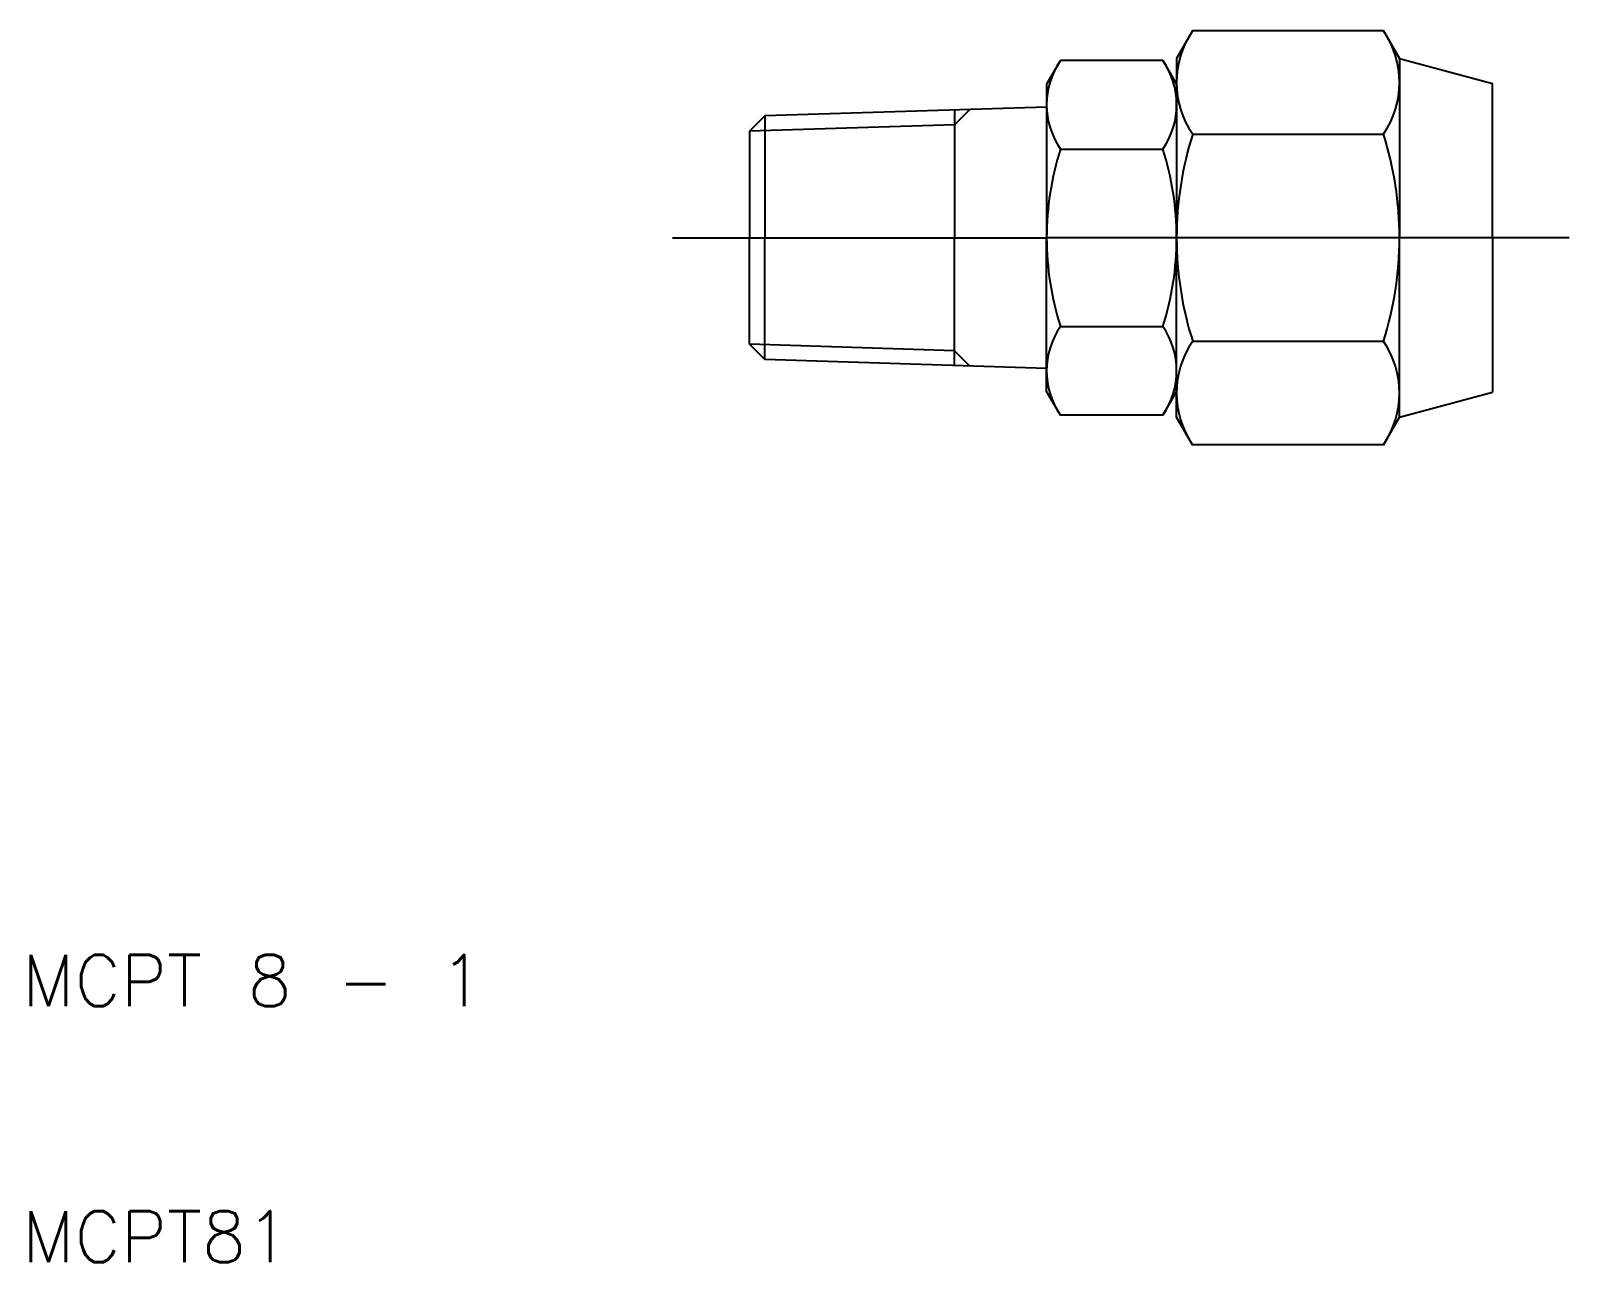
# Model space of a CAD drawing. Extents: x 10.3 to 70.4, y 10 to 58.1.
import ezdxf

# ---------------------------------------------------------------- set-up
doc = ezdxf.new("R2010")
doc.units = 0
doc.linetypes.add('CENTER', pattern=[50.8, 31.75, -6.35, 6.35, -6.35])
doc.layers.get('0').update_dxf_attribs({"linetype": 'CONTINUOUS'})
doc.layers.add('CENTER', color=1, linetype='CENTER')
doc.styles.get("Standard").update_dxf_attribs({"font": 'txt.shx'})

msp = doc.modelspace()

# ---------------------------------------------------------------- linework, layer by layer
for p, q in [((55.7, 58.083), (55.075, 57)), ((63.15, 58.083), (55.7, 58.083)), ((63.15, 58.083), (63.775, 57)), ((50.536, 56.928), (50, 56)), ((54.539, 56.928), (50.536, 56.928)), ((54.539, 56.928), (55.075, 56)), ((55.075, 57), (55.075, 56)), ((63.775, 57), (63.775, 50)), ((63.775, 57), (67.4, 56.029)), ((50, 56), (50, 50)), ((55.075, 56), (55.075, 50)), ((67.4, 50), (67.4, 56.029)), ((39, 54.759), (38.4, 54.159)), ((50, 55.102), (39, 54.759)), ((39, 54.759), (39, 50)), ((46.4, 54.99), (46.4, 50)), ((38.4, 54.159), (38.4, 50)), ((50.536, 53.464), (54.539, 53.464)), ((55.7, 54.041), (63.15, 54.041)), ((38.4, 45.841), (38.4, 50)), ((39, 45.241), (39, 50)), ((46.4, 45.01), (46.4, 50)), ((50, 44), (50, 50)), ((55.075, 44), (55.075, 50)), ((63.775, 43), (63.775, 50)), ((67.4, 50), (67.4, 43.971)), ((50.536, 46.536), (54.539, 46.536)), ((39, 45.241), (38.4, 45.841)), ((55.7, 45.959), (63.15, 45.959)), ((50, 44.898), (39, 45.241)), ((50.536, 43.072), (50, 44)), ((54.539, 43.072), (55.075, 44)), ((55.075, 43), (55.075, 44)), ((63.775, 43), (67.4, 43.971)), ((54.539, 43.072), (50.536, 43.072)), ((55.7, 41.917), (55.075, 43)), ((63.15, 41.917), (63.775, 43)), ((63.15, 41.917), (55.7, 41.917))]:
    msp.add_line(p, q)
at = {"color": 3}
for p, q in [((47, 55.009), (46.4, 54.409)), ((46.4, 54.409), (38.4, 54.159)), ((46.4, 45.591), (38.4, 45.841)), ((47, 44.991), (46.4, 45.591))]:
    msp.add_line(p, q, dxfattribs=at)
for centre, radius, start, end in [((58.653, 56.062), 3.578, 145.61575, 214.38425), ((60.197, 56.062), 3.578, 325.61575, 34.38425), ((53.067, 55.196), 3.067, 145.61575, 214.38425), ((52.008, 55.196), 3.067, 325.61575, 34.38425), ((61.464, 50), 11.464, 162.41205, 180), ((43.611, 50), 11.464, 0, 17.58795), ((68.45, 50), 13.375, 162.41205, 180), ((50.4, 50), 13.375, 0, 17.58795), ((61.464, 50), 11.464, 180, 197.58795), ((43.611, 50), 11.464, 342.41205, 0), ((68.45, 50), 13.375, 180, 197.58795), ((50.4, 50), 13.375, 342.41205, 0), ((53.067, 44.804), 3.067, 145.61575, 214.38425), ((52.008, 44.804), 3.067, 325.61575, 34.38425), ((58.653, 43.938), 3.578, 145.61575, 214.38425), ((60.197, 43.938), 3.578, 325.61575, 34.38425)]:
    msp.add_arc(centre, radius, start, end)
at = {"layer": 'CENTER'}
for p, q in [((35.4, 50), (50, 50)), ((55.075, 50), (50, 50)), ((70.4, 50), (55.075, 50))]:
    msp.add_line(p, q, dxfattribs=at)

# ---------------------------------------------------------------- texts
for s, p in [('MCPT 8 - 1', (10, 20)), ('MCPT81', (10, 10))]:
    msp.add_text(s, height=2).set_placement(p)

doc.saveas('drawing.dxf')
